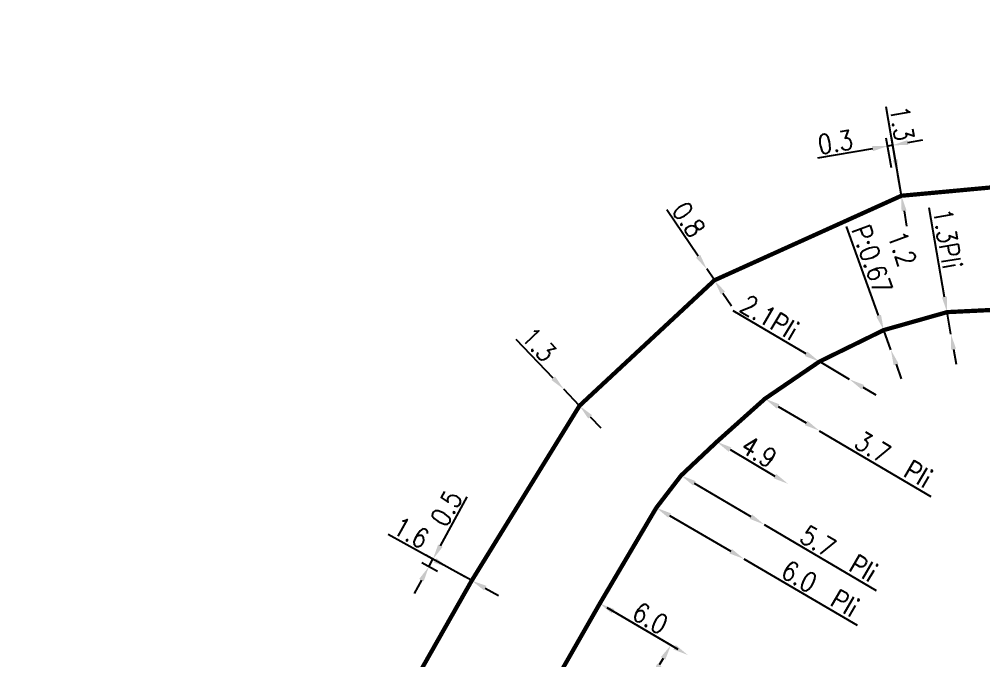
# Model space of a CAD drawing. Header units: millimetres. Extents: x 183997 to 185000, y 127999 to 129007.
# Drawn here: x 184007.8 to 184064.3, y 128042.9 to 128080.5 of the extents above; entities that cross this region are included whole.
import ezdxf

# ---------------------------------------------------------------- set-up
doc = ezdxf.new("R2010")
doc.units = ezdxf.units.MM
doc.header["$PDMODE"] = 34
doc.linetypes.add('L_25_AP', pattern=[2000, 1000, 1000])
doc.layers.get('DEFPOINTS').update_dxf_attribs({"linetype": 'CONTINUOUS'})
doc.layers.add('L_150', color=1, linetype='CONTINUOUS')
doc.styles.get("Standard").update_dxf_attribs({"font": 'romans.shx', "width": 0.85})
doc.dimstyles.get("Standard").update_dxf_attribs({"dimtxt": 1.5, "dimasz": 1.2, "dimexe": 0.625, "dimexo": 0.625, "dimgap": 0.25, "dimtad": 1, "dimdec": 1, "dimzin": 0, "dimdsep": 46, "dimtxsty": 'Standard', "dimcen": -0.5, "dimadec": 0, "dimazin": 0, "dimtfac": 1, "dimtdec": 1, "dimtmove": 0, "dimatfit": 3, "dimfxl": 0, "dimtolj": 1, "dimtzin": 0, "dimarcsym": 0})

# ---------------------------------------------------------------- blocks, each defined once
blk = doc.blocks.new('*D883')
at = {"layer": 'DEFPOINTS', "color": 0, "linetype": 'Continuous', "transparency": 16777216}
for p in [(184041.798, 128046.294), (184046.96, 128043.277), (184046.96, 128043.277)]:
    blk.add_point(p, dxfattribs=at)
at = {"layer": 'L_150', "color": 0, "linetype": 'Continuous', "lineweight": -2, "transparency": 16777216}
blk.add_line((184042.575, 128045.84), (184046.183, 128043.731), dxfattribs=at)
at = {"layer": 'L_150', "color": 0, "linetype": 'Continuous', "transparency": 16777216}
for points in [[(184042.65, 128045.97), (184042.499, 128045.711), (184041.798, 128046.294)], [(184046.259, 128043.861), (184046.108, 128043.602), (184046.96, 128043.277)]]:
    blk.add_solid(points, dxfattribs=at)
at = {"layer": 'L_150', "color": 0, "linetype": 'Continuous', "transparency": 16777216, "insert": (184044.757, 128045.433), "char_height": 1.125, "attachment_point": 5, "rotation": 329.6974}
blk.add_mtext('\\A1;6.0', dxfattribs=at)
blk = doc.blocks.new('*D884')
at = {"layer": 'DEFPOINTS', "color": 0, "linetype": 'Continuous', "transparency": 16777216}
for p in [(184045.111, 128051.907), (184050.249, 128048.907), (184050.249, 128048.907)]:
    blk.add_point(p, dxfattribs=at)
at = {"layer": 'L_150', "color": 0, "linetype": 'Continuous', "lineweight": -2, "transparency": 16777216}
for p, q in [((184045.888, 128051.454), (184049.472, 128049.361)), ((184050.249, 128048.907), (184056.898, 128045.025))]:
    blk.add_line(p, q, dxfattribs=at)
at = {"layer": 'L_150', "color": 0, "linetype": 'Continuous', "transparency": 16777216}
for points in [[(184045.964, 128051.583), (184045.813, 128051.324), (184045.111, 128051.907)], [(184049.548, 128049.49), (184049.396, 128049.231), (184050.249, 128048.907)]]:
    blk.add_solid(points, dxfattribs=at)
at = {"layer": 'L_150', "color": 0, "linetype": 'Continuous', "transparency": 16777216, "insert": (184054.716, 128047.167), "char_height": 1.125, "attachment_point": 5, "rotation": 329.7179}
blk.add_mtext('\\A1;6.0  Pli', dxfattribs=at)
blk = doc.blocks.new('*D885')
at = {"layer": 'DEFPOINTS', "color": 0, "linetype": 'Continuous', "transparency": 16777216}
for p in [(184051.482, 128058.298), (184054.671, 128056.423), (184054.671, 128056.423)]:
    blk.add_point(p, dxfattribs=at)
at = {"layer": 'L_150', "color": 0, "linetype": 'Continuous', "lineweight": -2, "transparency": 16777216}
for p, q in [((184052.257, 128057.842), (184053.895, 128056.879)), ((184054.671, 128056.423), (184061.214, 128052.575))]:
    blk.add_line(p, q, dxfattribs=at)
at = {"layer": 'L_150', "color": 0, "linetype": 'Continuous', "transparency": 16777216}
for points in [[(184052.334, 128057.971), (184052.181, 128057.713), (184051.482, 128058.298)], [(184053.971, 128057.008), (184053.819, 128056.75), (184054.671, 128056.423)]]:
    blk.add_solid(points, dxfattribs=at)
at = {"layer": 'L_150', "color": 0, "linetype": 'Continuous', "transparency": 16777216, "insert": (184059.019, 128054.736), "char_height": 1.125, "attachment_point": 5, "rotation": 329.5447}
blk.add_mtext('\\A1;3.7  Pli', dxfattribs=at)
blk = doc.blocks.new('*D886')
at = {"layer": 'DEFPOINTS', "color": 0, "linetype": 'Continuous', "transparency": 16777216}
for p in [(184048.659, 128055.773), (184052.836, 128053.309), (184052.836, 128053.309)]:
    blk.add_point(p, dxfattribs=at)
at = {"layer": 'L_150', "color": 0, "linetype": 'Continuous', "lineweight": -2, "transparency": 16777216}
blk.add_line((184049.434, 128055.316), (184052.061, 128053.766), dxfattribs=at)
at = {"layer": 'L_150', "color": 0, "linetype": 'Continuous', "transparency": 16777216}
for points in [[(184049.51, 128055.445), (184049.358, 128055.187), (184048.659, 128055.773)], [(184052.137, 128053.895), (184051.985, 128053.637), (184052.836, 128053.309)]]:
    blk.add_solid(points, dxfattribs=at)
at = {"layer": 'L_150', "color": 0, "linetype": 'Continuous', "transparency": 16777216, "insert": (184051.129, 128055.187), "char_height": 1.125, "attachment_point": 5, "rotation": 329.4594}
blk.add_mtext('\\A1;4.9', dxfattribs=at)
blk = doc.blocks.new('*D888')
at = {"layer": 'DEFPOINTS', "color": 0, "linetype": 'Continuous', "transparency": 16777216}
for p in [(184058.45, 128062.321), (184058.865, 128061.163), (184058.865, 128061.163)]:
    blk.add_point(p, dxfattribs=at)
at = {"layer": 'L_150', "color": 0, "linetype": 'Continuous', "lineweight": -2, "transparency": 16777216}
for p, q in [((184058.146, 128063.168), (184056.272, 128068.397)), ((184058.865, 128061.163), (184058.45, 128062.321)), ((184059.169, 128060.315), (184059.472, 128059.468))]:
    blk.add_line(p, q, dxfattribs=at)
at = {"layer": 'L_150', "color": 0, "linetype": 'Continuous', "transparency": 16777216}
for points in [[(184058.288, 128063.218), (184058.005, 128063.117), (184058.45, 128062.321)], [(184059.31, 128060.366), (184059.027, 128060.265), (184058.865, 128061.163)]]:
    blk.add_solid(points, dxfattribs=at)
at = {"layer": 'L_150', "color": 0, "linetype": 'Continuous', "transparency": 16777216, "insert": (184058.646, 128066.775), "char_height": 1.125, "attachment_point": 5, "rotation": 289.7149}
blk.add_mtext('\\A1;1.2\\PP:0.67', dxfattribs=at)
blk = doc.blocks.new('*D898')
at = {"layer": 'DEFPOINTS', "color": 0, "linetype": 'Continuous', "transparency": 16777216}
for p in [(184039.69, 128058.849), (184039.69, 128058.849), (184040.608, 128057.886)]:
    blk.add_point(p, dxfattribs=at)
at = {"layer": 'L_150', "color": 0, "linetype": 'Continuous', "lineweight": -2, "transparency": 16777216}
for p, q in [((184039.069, 128059.5), (184036.901, 128061.774)), ((184040.608, 128057.886), (184039.69, 128058.849)), ((184041.229, 128057.235), (184041.85, 128056.584))]:
    blk.add_line(p, q, dxfattribs=at)
at = {"layer": 'L_150', "color": 0, "linetype": 'Continuous', "transparency": 16777216}
for points in [[(184039.177, 128059.604), (184038.96, 128059.397), (184039.69, 128058.849)], [(184041.338, 128057.339), (184041.121, 128057.132), (184040.608, 128057.886)]]:
    blk.add_solid(points, dxfattribs=at)
at = {"layer": 'L_150', "color": 0, "linetype": 'Continuous', "transparency": 16777216, "insert": (184038.217, 128061.48), "char_height": 1.125, "attachment_point": 5, "rotation": 313.6421}
blk.add_mtext('\\A1;1.3', dxfattribs=at)
blk = doc.blocks.new('*D989')
at = {"layer": 'DEFPOINTS', "color": 0, "linetype": 'Continuous', "transparency": 16777216}
for p in [(184041.798, 128046.294), (184044.831, 128041.916), (184045.825, 128041.334)]:
    blk.add_point(p, dxfattribs=at)
at = {"layer": 'L_150', "color": 0, "linetype": 'Continuous', "lineweight": -2, "transparency": 16777216}
for p, q in [((184042.202, 128046.058), (184046.371, 128043.622)), ((184045.512, 128043.081), (184045.285, 128042.693)), ((184044.831, 128041.916), (184043.176, 128039.085)), ((184045.42, 128041.571), (184044.426, 128042.152))]:
    blk.add_line(p, q, dxfattribs=at)
at = {"layer": 'L_150', "color": 0, "linetype": 'Continuous', "transparency": 16777216}
for points in [[(184045.382, 128043.157), (184045.641, 128043.006), (184045.966, 128043.858)], [(184045.155, 128042.768), (184045.414, 128042.617), (184044.831, 128041.916)]]:
    blk.add_solid(points, dxfattribs=at)
at = {"layer": 'L_150', "color": 0, "linetype": 'Continuous', "transparency": 16777216, "insert": (184043.129, 128040.49), "char_height": 1.125, "attachment_point": 5, "rotation": 59.6974}
blk.add_mtext('\\A1;2.3', dxfattribs=at)
blk = doc.blocks.new('*D991')
at = {"layer": 'DEFPOINTS', "color": 0, "linetype": 'Continuous', "transparency": 16777216}
for p in [(184054.674, 128060.472), (184056.441, 128059.433), (184056.441, 128059.433)]:
    blk.add_point(p, dxfattribs=at)
at = {"layer": 'L_150', "color": 0, "linetype": 'Continuous', "lineweight": -2, "transparency": 16777216}
for p, q in [((184053.898, 128060.928), (184049.619, 128063.444)), ((184056.441, 128059.433), (184054.674, 128060.472)), ((184057.217, 128058.976), (184057.993, 128058.52))]:
    blk.add_line(p, q, dxfattribs=at)
at = {"layer": 'L_150', "color": 0, "linetype": 'Continuous', "transparency": 16777216}
for points in [[(184053.974, 128061.057), (184053.822, 128060.799), (184054.674, 128060.472)], [(184057.293, 128059.106), (184057.141, 128058.847), (184056.441, 128059.433)]]:
    blk.add_solid(points, dxfattribs=at)
at = {"layer": 'L_150', "color": 0, "linetype": 'Continuous', "transparency": 16777216, "insert": (184051.751, 128063.06), "char_height": 1.125, "attachment_point": 5, "rotation": 329.5447}
blk.add_mtext('\\A1;2.1Pli', dxfattribs=at)
blk = doc.blocks.new('*D992')
at = {"layer": 'DEFPOINTS', "color": 0, "linetype": 'Continuous', "transparency": 16777216}
for p in [(184046.566, 128053.8), (184051.432, 128050.929), (184051.432, 128050.929)]:
    blk.add_point(p, dxfattribs=at)
at = {"layer": 'L_150', "color": 0, "linetype": 'Continuous', "lineweight": -2, "transparency": 16777216}
for p, q in [((184047.341, 128053.342), (184050.657, 128051.386)), ((184051.432, 128050.929), (184058.002, 128047.053))]:
    blk.add_line(p, q, dxfattribs=at)
at = {"layer": 'L_150', "color": 0, "linetype": 'Continuous', "transparency": 16777216}
for points in [[(184047.417, 128053.472), (184047.265, 128053.213), (184046.566, 128053.8)], [(184050.733, 128051.515), (184050.581, 128051.257), (184051.432, 128050.929)]]:
    blk.add_solid(points, dxfattribs=at)
at = {"layer": 'L_150', "color": 0, "linetype": 'Continuous', "transparency": 16777216, "insert": (184055.809, 128049.217), "char_height": 1.125, "attachment_point": 5, "rotation": 329.4594}
blk.add_mtext('\\A1;5.7  Pli', dxfattribs=at)
blk = doc.blocks.new('*D997')
at = {"layer": 'DEFPOINTS', "color": 0, "linetype": 'Continuous', "transparency": 16777216}
for p in [(184062.163, 128063.372), (184062.385, 128062.091), (184062.385, 128062.091)]:
    blk.add_point(p, dxfattribs=at)
at = {"layer": 'L_150', "color": 0, "linetype": 'Continuous', "lineweight": -2, "transparency": 16777216}
for p, q in [((184062.009, 128064.258), (184061.103, 128069.485)), ((184062.385, 128062.091), (184062.163, 128063.372)), ((184062.538, 128061.204), (184062.692, 128060.317))]:
    blk.add_line(p, q, dxfattribs=at)
at = {"layer": 'L_150', "color": 0, "linetype": 'Continuous', "transparency": 16777216}
for points in [[(184062.157, 128064.284), (184061.861, 128064.233), (184062.163, 128063.372)], [(184062.686, 128061.23), (184062.39, 128061.178), (184062.385, 128062.091)]]:
    blk.add_solid(points, dxfattribs=at)
at = {"layer": 'L_150', "color": 0, "linetype": 'Continuous', "transparency": 16777216, "insert": (184062.177, 128067.679), "char_height": 1.125, "attachment_point": 5, "rotation": 279.8332}
blk.add_mtext('\\A1;1.3Pli', dxfattribs=at)
blk = doc.blocks.new('*D1003')
at = {"layer": 'DEFPOINTS', "color": 0, "linetype": 'Continuous', "transparency": 16777216}
for p in [(184031.774, 128048.455), (184032.689, 128047.948), (184034.287, 128047.637)]:
    blk.add_point(p, dxfattribs=at)
at = {"layer": 'L_150', "color": 0, "linetype": 'Continuous', "lineweight": -2, "transparency": 16777216}
for p, q in [((184032.448, 128049.682), (184034.027, 128052.555)), ((184033.876, 128047.864), (184031.604, 128049.12)), ((184032.279, 128048.175), (184031.363, 128048.681)), ((184031.774, 128048.455), (184032.014, 128048.893)), ((184031.34, 128047.666), (184030.907, 128046.877))]:
    blk.add_line(p, q, dxfattribs=at)
at = {"layer": 'L_150', "color": 0, "linetype": 'Continuous', "transparency": 16777216}
for points in [[(184032.317, 128049.754), (184032.579, 128049.609), (184032.014, 128048.893)], [(184031.209, 128047.738), (184031.471, 128047.594), (184031.774, 128048.455)]]:
    blk.add_solid(points, dxfattribs=at)
at = {"layer": 'L_150', "color": 0, "linetype": 'Continuous', "transparency": 16777216, "insert": (184032.797, 128051.874), "char_height": 1.125, "attachment_point": 5, "rotation": 61.2036}
blk.add_mtext('\\A1;0.5', dxfattribs=at)
blk = doc.blocks.new('*D1006')
at = {"layer": 'DEFPOINTS', "color": 0, "linetype": 'Continuous', "transparency": 16777216}
for p in [(184048.067, 128065.901), (184048.067, 128065.901), (184048.515, 128065.238)]:
    blk.add_point(p, dxfattribs=at)
at = {"layer": 'L_150', "color": 0, "linetype": 'Continuous', "lineweight": -2, "transparency": 16777216}
for p, q in [((184047.562, 128066.647), (184045.726, 128069.362)), ((184048.515, 128065.238), (184048.067, 128065.901)), ((184049.019, 128064.493), (184049.523, 128063.747))]:
    blk.add_line(p, q, dxfattribs=at)
at = {"layer": 'L_150', "color": 0, "linetype": 'Continuous', "transparency": 16777216}
for points in [[(184047.687, 128066.731), (184047.438, 128066.562), (184048.067, 128065.901)], [(184049.143, 128064.577), (184048.895, 128064.409), (184048.515, 128065.238)]]:
    blk.add_solid(points, dxfattribs=at)
at = {"layer": 'L_150', "color": 0, "linetype": 'Continuous', "transparency": 16777216, "insert": (184047.013, 128068.797), "char_height": 1.125, "attachment_point": 5, "rotation": 304.0706}
blk.add_mtext('\\A1;0.8', dxfattribs=at)
blk = doc.blocks.new('*D1007')
at = {"layer": 'DEFPOINTS', "color": 0, "linetype": 'Continuous', "transparency": 16777216}
for p in [(184032.93, 128048.387), (184032.93, 128048.387), (184034.287, 128047.637)]:
    blk.add_point(p, dxfattribs=at)
at = {"layer": 'L_150', "color": 0, "linetype": 'Continuous', "lineweight": -2, "transparency": 16777216}
for p, q in [((184032.142, 128048.822), (184029.393, 128050.342)), ((184034.287, 128047.637), (184032.93, 128048.387)), ((184035.074, 128047.201), (184035.862, 128046.766))]:
    blk.add_line(p, q, dxfattribs=at)
at = {"layer": 'L_150', "color": 0, "linetype": 'Continuous', "transparency": 16777216}
for points in [[(184032.215, 128048.953), (184032.07, 128048.691), (184032.93, 128048.387)], [(184035.147, 128047.333), (184035.002, 128047.07), (184034.287, 128047.637)]]:
    blk.add_solid(points, dxfattribs=at)
at = {"layer": 'L_150', "color": 0, "linetype": 'Continuous', "transparency": 16777216, "insert": (184030.737, 128050.456), "char_height": 1.125, "attachment_point": 5, "rotation": 331.0683}
blk.add_mtext('\\A1;1.6', dxfattribs=at)
blk = doc.blocks.new('*D1008')
at = {"layer": 'DEFPOINTS', "color": 0, "linetype": 'Continuous', "transparency": 16777216}
for p in [(184058.679, 128073.105), (184058.977, 128071.374), (184059.485, 128070.193)]:
    blk.add_point(p, dxfattribs=at)
at = {"layer": 'L_150', "color": 0, "linetype": 'Continuous', "lineweight": -2, "transparency": 16777216}
for p, q in [((184058.898, 128071.836), (184058.6, 128073.567)), ((184059.405, 128070.655), (184058.895, 128073.618)), ((184059.862, 128073.308), (184060.749, 128073.461)), ((184057.792, 128072.952), (184054.561, 128072.396)), ((184058.975, 128073.156), (184058.679, 128073.105))]:
    blk.add_line(p, q, dxfattribs=at)
at = {"layer": 'L_150', "color": 0, "linetype": 'Continuous', "transparency": 16777216}
for points in [[(184059.836, 128073.456), (184059.887, 128073.161), (184058.975, 128073.156)], [(184057.767, 128073.1), (184057.818, 128072.804), (184058.679, 128073.105)]]:
    blk.add_solid(points, dxfattribs=at)
at = {"layer": 'L_150', "color": 0, "linetype": 'Continuous', "transparency": 16777216, "insert": (184055.606, 128073.337), "char_height": 1.125, "attachment_point": 5, "rotation": 9.7647}
blk.add_mtext('\\A1;0.3', dxfattribs=at)
blk = doc.blocks.new('*D1009')
at = {"layer": 'DEFPOINTS', "color": 0, "linetype": 'Continuous', "transparency": 16777216}
for p in [(184059.273, 128071.425), (184059.273, 128071.425), (184059.485, 128070.193)]:
    blk.add_point(p, dxfattribs=at)
at = {"layer": 'L_150', "color": 0, "linetype": 'Continuous', "lineweight": -2, "transparency": 16777216}
for p, q in [((184059.12, 128072.312), (184058.587, 128075.408)), ((184059.485, 128070.193), (184059.273, 128071.425)), ((184059.637, 128069.306), (184059.79, 128068.419))]:
    blk.add_line(p, q, dxfattribs=at)
at = {"layer": 'L_150', "color": 0, "linetype": 'Continuous', "transparency": 16777216}
for points in [[(184059.268, 128072.337), (184058.972, 128072.287), (184059.273, 128071.425)], [(184059.785, 128069.332), (184059.49, 128069.281), (184059.485, 128070.193)]]:
    blk.add_solid(points, dxfattribs=at)
at = {"layer": 'L_150', "color": 0, "linetype": 'Continuous', "transparency": 16777216, "insert": (184059.516, 128074.431), "char_height": 1.125, "attachment_point": 5, "rotation": 279.7647}
blk.add_mtext('\\A1;1.3', dxfattribs=at)

msp = doc.modelspace()

# ---------------------------------------------------------------- linework, layer by layer
at = {"layer": 'L_150', "linetype": 'L_25_AP', "const_width": 0.25, "flags": 128}
for points in [[(184220.694, 128220.952), (184220.456, 128220.6), (184220.456, 128220.6), (184219.044, 128221.352), (184215.849, 128215.35), (184215.077, 128212.62), (184215.077, 128212.62), (184213.429, 128210.112), (184207.149, 128199.993), (184207.149, 128199.993), (184200.946, 128189.723), (184194.704, 128179.531), (184188.844, 128169.364), (184183.616, 128158.251), (184178.541, 128147.379), (184171.833, 128137.689), (184171.833, 128137.689), (184170.534, 128135.851), (184164.909, 128127.889), (184164.909, 128127.889), (184164.909, 128127.889), (184158.05, 128118.043), (184150.797, 128108.005), (184150.797, 128108.005), (184143.726, 128098.372), (184143.726, 128098.372), (184136.859, 128088.471), (184136.859, 128088.471), (184130.24, 128079.437), (184124.836, 128071.877), (184124.836, 128071.877), (184120.34, 128068.061), (184115.277, 128065.032), (184115.277, 128065.032), (184109.434, 128063.347), (184103.649, 128062.439), (184091.532, 128064.365), (184091.532, 128064.365), (184079.779, 128069.24), (184071.33, 128071.29), (184071.33, 128071.29), (184059.485, 128070.193), (184048.515, 128065.238), (184048.515, 128065.238), (184040.608, 128057.886), (184040.608, 128057.886), (184034.287, 128047.637), (184028.445, 128037.35), (184022.347, 128026.991), (184016.329, 128016.927), (184013.894, 128013.279), (184013.894, 128013.279), (184009.836, 128008.542), (184007.881, 128006.554)], [(184017.432, 128000.831), (184017.667, 128005.057), (184023.901, 128015.258), (184029.879, 128025.69), (184035.938, 128036.047), (184041.798, 128046.294), (184045.111, 128051.907), (184045.111, 128051.907), (184046.566, 128053.8), (184046.566, 128053.8), (184046.566, 128053.8), (184048.659, 128055.773), (184048.659, 128055.773), (184048.659, 128055.773), (184051.482, 128058.298), (184051.482, 128058.298), (184054.674, 128060.472), (184058.45, 128062.321), (184058.45, 128062.321), (184062.163, 128063.372), (184062.163, 128063.372), (184066.699, 128063.592), (184066.699, 128063.592), (184070.317, 128063.948), (184073.031, 128063.58), (184077.824, 128062.345), (184082.089, 128060.622), (184093.077, 128056.185), (184101.026, 128055.166), (184101.026, 128055.166), (184104.704, 128055.221), (184104.704, 128055.221), (184104.704, 128055.221), (184110.664, 128056.136), (184110.664, 128056.136), (184113.808, 128056.977), (184113.808, 128056.977), (184119.258, 128059.107), (184119.258, 128059.107), (184121.792, 128060.345), (184121.792, 128060.345), (184127.321, 128063.947), (184131.19, 128067.658), (184137.935, 128077.084), (184142.235, 128083.212), (184150.029, 128094.296), (184164.015, 128114.013), (184168.289, 128120.118), (184176.16, 128131.592), (184177.292, 128133.24), (184181.962, 128139.865), (184187.949, 128150.563), (184193.466, 128162.288), (184196.698, 128168.957), (184208.66, 128188.746)]]:
    msp.add_lwpolyline(points, dxfattribs=at)

# ---------------------------------------------------------------- dimensions: what is measured, and where the dimension line sits
at = {"layer": 'L_150', "linetype": 'Continuous'}
for base, p1, p2, angle, override, picture, middle in [((184059.27275379, 128071.42508061), (184059.48475632, 128070.19318982), (184059.27275379, 128071.42508061), 279.76468086, {"dimscale": 0.75, "dimlfac": 1, "dimlunit": 2, "dimatfit": 0}, '*D1009', (184058.7773493, 128074.30374541)), ((184058.679, 128073.105), (184059.485, 128070.193), (184058.977, 128071.374), 9.7647, {"dimscale": 0.75, "dimatfit": 0}, '*D1008', (184055.733, 128072.598)), ((184048.067, 128065.901), (184048.515, 128065.238), (184048.067, 128065.901), 304.0706, {"dimscale": 0.75, "dimlfac": 1, "dimlunit": 2, "dimatfit": 0}, '*D1006', (184046.392, 128068.377)), ((184039.69, 128058.849), (184040.608, 128057.886), (184039.69, 128058.849), 313.6421, {"dimscale": 0.75, "dimlfac": 1, "dimlunit": 2, "dimatfit": 0}, '*D898', (184037.674, 128060.963)), ((184052.83615, 128053.30884), (184048.65899, 128055.77336), (184052.83615, 128053.30884), 149.45936, {"dimscale": 0.75}, '*D886', (184050.74757, 128054.5411)), ((184031.774, 128048.455), (184034.287, 128047.637), (184032.689, 128047.948), 61.2036, {"dimscale": 0.75, "dimatfit": 0}, '*D1003', (184033.454, 128051.512)), ((184032.93, 128048.387), (184034.287, 128047.637), (184032.93, 128048.387), 331.0683, {"dimscale": 0.75, "dimlfac": 1, "dimlunit": 2, "dimatfit": 0}, '*D1007', (184030.374, 128049.8)), ((184046.96, 128043.277), (184041.798, 128046.294), (184046.96, 128043.277), 149.6974, {"dimscale": 0.75}, '*D883', (184044.379, 128044.786)), ((184044.831, 128041.916), (184041.798, 128046.294), (184045.825, 128041.334), 59.6974, {"dimscale": 0.75}, '*D989', (184043.776, 128040.112))]:
    dim = msp.add_linear_dim(base=base, p1=p1, p2=p2, angle=angle, dimstyle='Standard', override=override, dxfattribs=at)
    dim.commit()
    dim.dimension.update_dxf_attribs({"geometry": picture, "text_midpoint": middle, "dimtype": 160})
for base, p1, p2, angle, text, override, picture, middle in [((184058.865, 128061.163), (184058.45, 128062.321), (184058.865, 128061.163), 109.7149, '<>\\PP:0.67', {"dimscale": 0.75, "dimatfit": 0}, '*D888', (184057.058, 128066.206)), ((184062.385, 128062.091), (184062.163, 128063.372), (184062.385, 128062.091), 99.8332, '<>Pli', {"dimscale": 0.75, "dimatfit": 0}, '*D997', (184061.438, 128067.551)), ((184056.441, 128059.433), (184054.674, 128060.472), (184056.441, 128059.433), 149.5447, '<>Pli', {"dimscale": 0.75}, '*D991', (184051.371, 128062.414)), ((184054.671, 128056.423), (184051.482, 128058.298), (184054.671, 128056.423), 149.5447, '<>  Pli', {"dimscale": 0.75}, '*D885', (184058.639, 128054.09)), ((184051.432, 128050.929), (184046.566, 128053.8), (184051.432, 128050.929), 149.4594, '<>  Pli', {"dimscale": 0.75}, '*D992', (184055.428, 128048.571)), ((184050.249, 128048.907), (184045.111, 128051.907), (184050.249, 128048.907), 149.7179, '<>  Pli', {"dimscale": 0.75}, '*D884', (184054.337, 128046.52))]:
    dim = msp.add_linear_dim(base=base, p1=p1, p2=p2, angle=angle, text=text, dimstyle='Standard', override=override, dxfattribs=at)
    dim.commit()
    dim.dimension.update_dxf_attribs({"geometry": picture, "text_midpoint": middle, "dimtype": 160})

doc.saveas('drawing.dxf')
